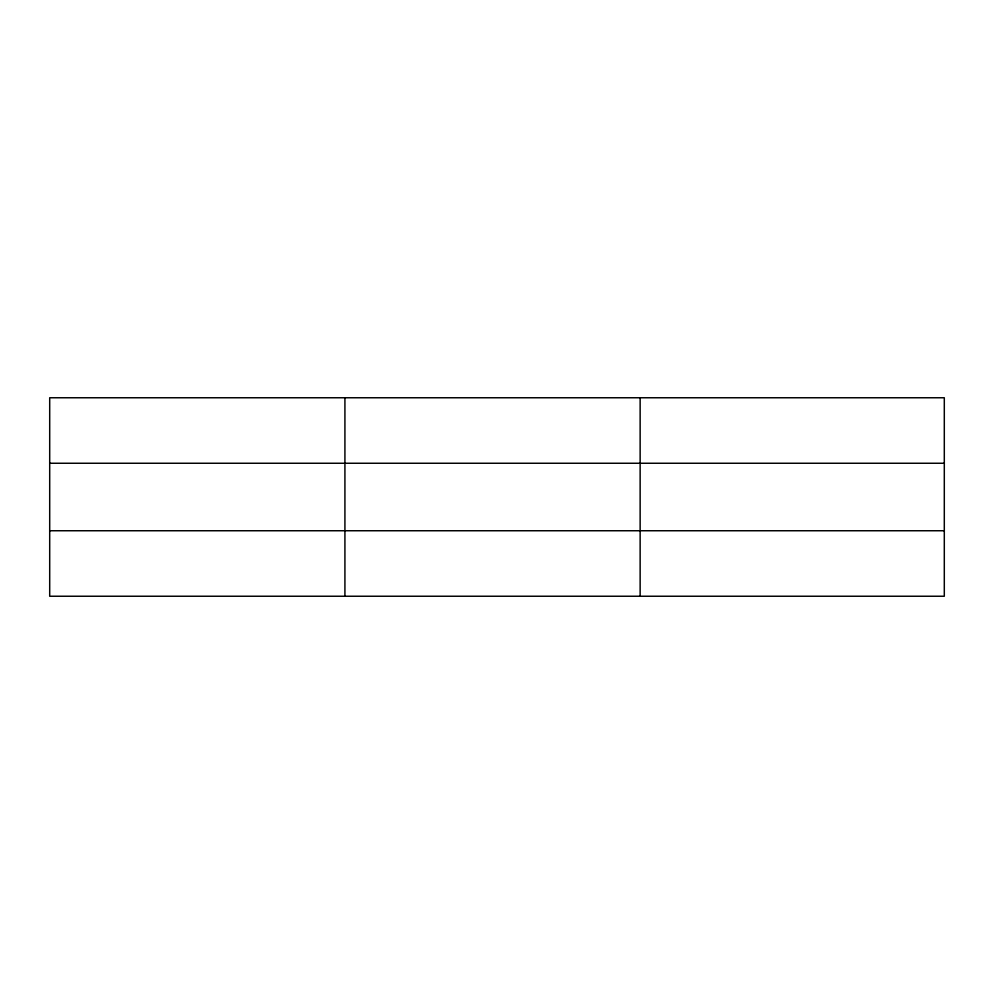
<?xml version="1.0" encoding="UTF-8"?>
<svg xmlns="http://www.w3.org/2000/svg" width="994" height="994" viewBox="0 0 994 994"><rect width="100%" height="100%" fill="white"/><g stroke="black" fill="none" stroke-linecap="round" stroke-linejoin="round"><path stroke-width="1.49" d="M344.918 397.762L344.918 596.238M640.136 397.762L640.136 596.238M944.3 463.254L944.3 397.762L49.7 397.762L49.7 596.238L944.3 596.238L944.3 463.254L49.7 463.254M49.7 530.746L944.3 530.746"/></g></svg>
